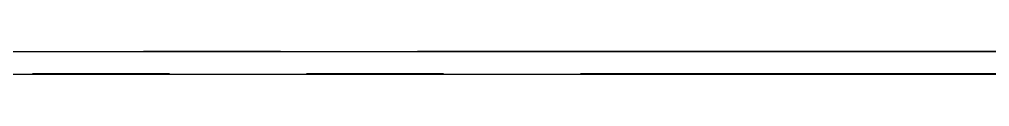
# Model space of a CAD drawing. Extents: x 3 to 592, y 5 to 207.
# Drawn here: x 67.13 to 76.12, y 79.27 to 79.48 of the extents above; entities that cross this region are included whole.
import ezdxf

# ---------------------------------------------------------------- set-up
doc = ezdxf.new("R2010")
doc.units = 0
doc.layers.get('0').update_dxf_attribs({"linetype": 'CONTINUOUS'})

msp = doc.modelspace()

# ---------------------------------------------------------------- linework, layer by layer
at = {"color": 7}
for points in [[(124.1425, 79.480833), (61.9125, 79.480833)], [(69.545764, 79.483338), (68.275764, 79.483338)], [(69.545764, 79.483338), (68.275764, 79.483338)], [(69.545764, 79.483338), (68.275764, 79.483338)], [(69.545764, 79.483338), (68.275764, 79.483338)], [(69.545764, 79.483338), (68.275764, 79.483338)], [(69.545764, 79.483338), (68.275764, 79.483338)], [(69.545764, 79.483338), (68.275764, 79.483338)], [(69.545764, 79.483338), (68.275764, 79.483338)], [(77.165764, 79.483338), (70.815764, 79.483338)], [(77.165764, 79.483338), (70.815764, 79.483338)], [(77.165764, 79.483338), (70.815764, 79.483338)], [(77.165764, 79.483338), (70.815764, 79.483338)], [(77.165764, 79.483338), (70.815764, 79.483338)], [(77.165764, 79.483338), (70.815764, 79.483338)], [(77.165764, 79.483338), (70.815764, 79.483338)], [(77.165764, 79.483338), (70.815764, 79.483338)], [(76.341111, 79.269167), (61.9125, 79.269167)], [(68.517064, 79.275058), (67.247064, 79.275058)], [(68.517064, 79.275058), (67.247064, 79.275058)], [(68.517064, 79.275058), (67.247064, 79.275058)], [(68.517064, 79.275058), (67.247064, 79.275058)], [(68.517064, 79.275058), (67.247064, 79.275058)], [(68.517064, 79.275058), (67.247064, 79.275058)], [(68.517064, 79.275058), (67.247064, 79.275058)], [(68.517064, 79.275058), (67.247064, 79.275058)], [(71.057064, 79.275058), (69.787064, 79.275058)], [(71.057064, 79.275058), (69.787064, 79.275058)], [(71.057064, 79.275058), (69.787064, 79.275058)], [(71.057064, 79.275058), (69.787064, 79.275058)], [(71.057064, 79.275058), (69.787064, 79.275058)], [(71.057064, 79.275058), (69.787064, 79.275058)], [(71.057064, 79.275058), (69.787064, 79.275058)], [(71.057064, 79.275058), (69.787064, 79.275058)], [(76.374131, 79.275058), (72.327064, 79.275058)], [(76.374131, 79.275058), (72.327064, 79.275058)], [(76.374131, 79.275058), (72.327064, 79.275058)], [(76.374131, 79.275058), (72.327064, 79.275058)], [(76.374131, 79.275058), (72.327064, 79.275058)], [(76.374131, 79.275058), (72.327064, 79.275058)], [(76.374131, 79.275058), (72.327064, 79.275058)], [(76.374131, 79.275058), (72.327064, 79.275058)]]:
    msp.add_lwpolyline(points, dxfattribs=at)

doc.saveas('drawing.dxf')
